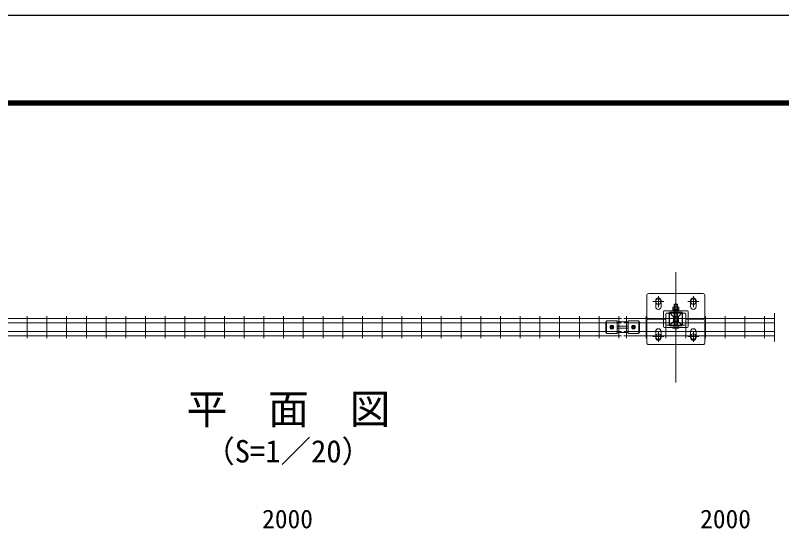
# Model space of a CAD drawing. Units: millimetres, scale not verified. Extents: x -4200 to 4200, y -2970 to 2970.
# Drawn here: x -2701 to -728, y 1649 to 2970 of the extents above; entities that cross this region are included whole.
import ezdxf
from ezdxf.enums import TextEntityAlignment as Align

# ---------------------------------------------------------------- set-up
doc = ezdxf.new("R2010")
doc.units = ezdxf.units.MM
doc.header["$LTSCALE"] = 10
doc.linetypes.add('USER1', pattern=[50.8, 31.75, -6.35, 6.35, -6.35])
for name, color, linetype, lineweight in [('0-0_D-STR-DIM', 7, 'Continuous', 13), ('0-1_D-STR3', 3, 'Continuous', 13), ('0-2_D-BMK', 2, 'USER1', 13), ('0-3_D-STR1', 1, 'Continuous', 25), ('0-4_D-STR2', 7, 'Continuous', 13), ('0-D_D-TTL', 7, 'Continuous', 25)]:
    doc.layers.add(name, color=color, linetype=linetype, lineweight=lineweight)
doc.layers.add('0-8_D-TTL-TXT', color=7, linetype='Continuous')
doc.styles.add('ＭＳ ゴシック', font='')
doc.styles.get('ＭＳ ゴシック').set_extended_font_data('MS Gothic')

# ---------------------------------------------------------------- blocks, each defined once
blk = doc.blocks.new('ベースプレート部品\u3000平面図')
at = {"layer": '0-1_D-STR3'}
for p, q in [((-8038.24, 53409.09), (-8038.24, 52859.09)), ((-6588.24, 53459.09), (-7988.24, 53459.09)), ((-7808.25, 53124.09), (-7808.25, 53279.08)), ((-7668.25, 53124.09), (-7668.25, 53279.08)), ((-6908.25, 53124.09), (-6908.25, 53279.08)), ((-6768.25, 53124.09), (-6768.25, 53279.08)), ((-6538.24, 52859.09), (-6538.24, 53409.09)), ((-7603.25, 52809.09), (-7603.25, 52999.09)), ((-6993.25, 53019.09), (-7583.25, 53019.09)), ((-7543.25, 52809.09), (-7543.25, 52939.09)), ((-7053.25, 52959.09), (-7523.25, 52959.09)), ((-7033.25, 52809.09), (-7033.25, 52939.09)), ((-6973.25, 52999.09), (-6973.25, 52809.09)), ((-7988.24, 52809.09), (-7542.4, 52809.09)), ((-7032.4, 52809.09), (-6588.24, 52809.09))]:
    blk.add_line(p, q, dxfattribs=at)
for centre, radius, start, end in [((-7988.24, 53409.09), 50, 90, 180), ((-7738.25, 53279.08), 70, 0, 180), ((-6838.25, 53279.08), 70, 0, 180), ((-6588.24, 53409.09), 50, 0, 90), ((-7738.25, 53124.09), 70, 180, 0), ((-6838.25, 53124.09), 70, 180, 0), ((-7583.25, 52999.09), 20, 90, 180), ((-7523.25, 52939.09), 20, 90, 180), ((-7053.25, 52939.09), 20, 0, 90), ((-6993.25, 52999.09), 20, 0, 90), ((-7988.24, 52859.09), 50, 180, 270), ((-6588.24, 52859.09), 50, 270, 0)]:
    blk.add_arc(centre, radius, start, end, dxfattribs=at)
blk = doc.blocks.new('JIS 丸頭角根ボルト(1W.1SW.1N)')
at = {"layer": '0-1_D-STR3'}
for p, q in [((45838.3, 21671.2), (45838.3, 21851.2)), ((45838.3, 21817.7), (45872.3, 21817.7)), ((45838.3, 21704.7), (45872.3, 21704.7)), ((45872.3, 21817.7), (45878.3, 21807.3)), ((45872.3, 21704.7), (45878.3, 21715.1)), ((45878.3, 21715.1), (45878.3, 21807.3)), ((45878.3, 21801.2), (46430.3, 21801.3)), ((45878.3, 21801.2), (45900.3, 21793.2)), ((45878.3, 21721.2), (45900.3, 21729.2)), ((45878.3, 21721.2), (46430.3, 21721.3)), ((45900.3, 21721.2), (45900.3, 21801.2)), ((45900.3, 21793.2), (46438.3, 21793.3)), ((45900.3, 21729.2), (46438.3, 21729.3)), ((46288.3, 21841.2), (46288.3, 21681.2)), ((46304.3, 21841.2), (46288.3, 21841.2)), ((46304.3, 21836.2), (46304.3, 21686.2)), ((46304.3, 21836.2), (46362.3, 21836.2)), ((46304.3, 21798.7), (46362.3, 21798.7)), ((46304.3, 21723.7), (46362.3, 21723.7)), ((46369.3, 21819), (46369.3, 21703.5)), ((46430.3, 21721.3), (46430.3, 21801.3)), ((46430.3, 21801.3), (46438.3, 21793.3)), ((46430.3, 21721.3), (46438.3, 21729.3)), ((46438.3, 21729.3), (46438.3, 21793.3)), ((46304.3, 21686.2), (46362.3, 21686.2))]:
    blk.add_line(p, q, dxfattribs=at)
blk.add_lwpolyline([(46288.3, 21841.2), (46288.3, 21681.2), (46268.3, 21681.2), (46268.3, 21841.2)], close=True, dxfattribs=at)
blk.add_lwpolyline([(46304.3, 21841.2), (46304.3, 21681.2), (46288.3, 21681.2)], dxfattribs=at)
for centre, radius, start, end in [((45919.6, 21761.2), 121.2, 132.07502, 227.92498), ((45808.3, 21789.5), 70, 336.18668, 23.81332), ((45808.8, 21733), 69.5, 336.0128, 23.9872), ((46340.9, 21817.5), 28.5, 318.83491, 41.16509), ((46265.4, 21761.2), 104, 338.85295, 21.14705), ((46340.9, 21705), 28.5, 318.86505, 41.13495)]:
    blk.add_arc(centre, radius, start, end, dxfattribs=at)

msp = doc.modelspace()

# ---------------------------------------------------------------- linework, layer by layer
at = {"layer": '0-0_D-STR-DIM'}
msp.add_line((-745.73, 2203.08), (-745.73, 2130.88), dxfattribs=at)
at = {"layer": '0-1_D-STR3'}
for p, q in [((-1180.03, 2180.89), (-1180.03, 2153.89)), ((-1178.53, 2180.89), (-1180.03, 2180.89)), ((-1178.53, 2183.47), (-1151.53, 2183.47)), ((-1178.53, 2183.47), (-1178.53, 2151.31)), ((-1167.58, 2171.81), (-1170.12, 2167.39)), ((-1162.48, 2171.81), (-1167.58, 2171.81)), ((-1162.48, 2171.81), (-1159.93, 2167.39)), ((-1151.53, 2183.47), (-1151.53, 2151.31)), ((-1122.53, 2180.89), (-1151.53, 2180.89)), ((-1122.53, 2183.47), (-1122.53, 2151.31)), ((-1122.53, 2183.47), (-1095.53, 2183.47)), ((-1111.58, 2171.81), (-1114.12, 2167.39)), ((-1106.48, 2171.81), (-1111.58, 2171.81)), ((-1106.48, 2171.81), (-1103.93, 2167.39)), ((-1095.53, 2183.47), (-1095.53, 2151.31)), ((-1094.03, 2180.89), (-1095.53, 2180.89)), ((-1094.03, 2153.89), (-1094.03, 2180.89)), ((-1180.03, 2153.89), (-1178.53, 2153.89)), ((-1178.53, 2151.31), (-1151.53, 2151.31)), ((-1167.58, 2162.98), (-1170.12, 2167.39)), ((-1167.86, 2169.51), (-1166.44, 2168.1)), ((-1167.86, 2165.27), (-1166.44, 2166.69)), ((-1162.48, 2162.98), (-1167.58, 2162.98)), ((-1167.15, 2170.22), (-1165.73, 2168.81)), ((-1167.15, 2164.56), (-1165.73, 2165.98)), ((-1162.91, 2170.22), (-1164.32, 2168.81)), ((-1162.91, 2164.56), (-1164.32, 2165.98)), ((-1162.2, 2169.51), (-1163.61, 2168.1)), ((-1162.2, 2165.27), (-1163.61, 2166.69)), ((-1162.48, 2162.98), (-1159.93, 2167.39)), ((-1151.53, 2153.89), (-1122.53, 2153.89)), ((-1150.53, 2169.89), (-1123.53, 2169.89)), ((-1150.53, 2164.89), (-1123.53, 2164.89)), ((-1122.53, 2151.31), (-1095.53, 2151.31)), ((-1111.58, 2162.98), (-1114.12, 2167.39)), ((-1111.86, 2169.51), (-1110.44, 2168.1)), ((-1111.86, 2165.27), (-1110.44, 2166.69)), ((-1106.48, 2162.98), (-1111.58, 2162.98)), ((-1111.15, 2170.22), (-1109.73, 2168.81)), ((-1111.15, 2164.56), (-1109.73, 2165.98)), ((-1106.91, 2170.22), (-1108.32, 2168.81)), ((-1106.91, 2164.56), (-1108.32, 2165.98)), ((-1106.2, 2169.51), (-1107.61, 2168.1)), ((-1106.2, 2165.27), (-1107.61, 2166.69)), ((-1106.48, 2162.98), (-1103.93, 2167.39)), ((-1095.53, 2153.89), (-1094.03, 2153.89))]:
    msp.add_line(p, q, dxfattribs=at)
for centre, radius in [((-1045.07, 2233.29), 7), ((-955.07, 2233.29), 7), ((-1165.03, 2167.39), 4.41), ((-1109.03, 2167.39), 4.41), ((-1045.07, 2143.29), 7), ((-955.07, 2143.29), 7)]:
    msp.add_circle(centre, radius, dxfattribs=at)
for centre, radius, start, end in [((-1165.03, 2168.64), 3.75, 57.53826, 122.46174), ((-1109.03, 2168.64), 3.75, 57.53826, 122.46174), ((-1167.5, 2169.87), 0.5, 44.99953, 224.99952), ((-1167.5, 2164.92), 0.5, 135, 314.99998), ((-1165.03, 2166.14), 3.75, 237.53826, 302.46174), ((-1167.15, 2167.39), 1, 314.99999, 45), ((-1165.03, 2169.51), 1, 225.00001, 314.99999), ((-1165.03, 2165.27), 1, 45, 135), ((-1162.91, 2167.39), 1, 135, 225.00001), ((-1162.55, 2169.87), 0.5, 315, 135), ((-1162.55, 2164.92), 0.5, 225.00001, 44.99999), ((-1150.53, 2167.39), 2.5, 90, 113.57818), ((-1150.53, 2167.39), 2.5, 246.42182, 270), ((-1123.53, 2167.39), 2.5, 66.42182, 90), ((-1123.53, 2167.39), 2.5, 270, 293.57818), ((-1111.5, 2169.87), 0.5, 44.99953, 224.99952), ((-1111.5, 2164.92), 0.5, 135, 314.99998), ((-1109.03, 2166.14), 3.75, 237.53826, 302.46174), ((-1111.15, 2167.39), 1, 314.99999, 45), ((-1109.03, 2169.51), 1, 225.00001, 314.99999), ((-1109.03, 2165.27), 1, 45, 135), ((-1106.91, 2167.39), 1, 135, 225.00001), ((-1106.55, 2169.87), 0.5, 315, 135), ((-1106.55, 2164.92), 0.5, 225.00001, 44.99999)]:
    msp.add_arc(centre, radius, start, end, dxfattribs=at)
at = {"layer": '0-2_D-BMK'}
for p, q in [((-1000.07, 2308.89), (-1000.07, 2025.19)), ((-1059.07, 2233.29), (-1031.07, 2233.29)), ((-1045.07, 2247.29), (-1045.07, 2219.29)), ((-969.07, 2233.29), (-941.07, 2233.29)), ((-955.07, 2247.29), (-955.07, 2219.29)), ((-1045.07, 2129.29), (-1045.07, 2157.29)), ((-955.07, 2129.29), (-955.07, 2157.29)), ((-1059.07, 2143.29), (-1031.07, 2143.29)), ((-969.07, 2143.29), (-941.07, 2143.29))]:
    msp.add_line(p, q, dxfattribs=at)
at = {"layer": '0-3_D-STR1'}
for p, q in [((-983.57, 2204.79), (-1016.57, 2204.79)), ((-1016.57, 2171.79), (-1016.57, 2204.79)), ((-1006.07, 2194.29), (-1016.57, 2204.79)), ((-994.07, 2194.29), (-1006.07, 2194.29)), ((-1006.07, 2194.29), (-1006.07, 2182.29)), ((-994.07, 2194.29), (-983.57, 2204.79)), ((-994.07, 2194.29), (-994.07, 2182.29)), ((-983.57, 2204.79), (-983.57, 2171.79)), ((-1006.07, 2182.29), (-1016.57, 2171.79)), ((-1016.57, 2171.79), (-983.57, 2171.79)), ((-994.07, 2182.29), (-1006.07, 2182.29)), ((-983.57, 2171.79), (-994.07, 2182.29))]:
    msp.add_line(p, q, dxfattribs=at)
at = {"layer": '0-4_D-STR2'}
for p, q in [((-2670.13, 2195.39), (-2670.13, 2139.39)), ((-2619.36, 2195.39), (-2619.36, 2139.39)), ((-2568.59, 2195.39), (-2568.59, 2139.39)), ((-2517.82, 2195.39), (-2517.82, 2139.39)), ((-2467.05, 2195.39), (-2467.05, 2139.39)), ((-2416.28, 2195.39), (-2416.28, 2139.39)), ((-2365.51, 2195.39), (-2365.51, 2139.39)), ((-2314.74, 2195.39), (-2314.74, 2139.39)), ((-2263.98, 2195.39), (-2263.98, 2139.39)), ((-2213.21, 2195.39), (-2213.21, 2139.39)), ((-2162.44, 2195.39), (-2162.44, 2139.39)), ((-2111.67, 2195.39), (-2111.67, 2139.39)), ((-2060.9, 2195.39), (-2060.9, 2139.39)), ((-2010.13, 2195.39), (-2010.13, 2139.39)), ((-1959.36, 2195.39), (-1959.36, 2139.39)), ((-1908.59, 2195.39), (-1908.59, 2139.39)), ((-1857.82, 2195.39), (-1857.82, 2139.39)), ((-1807.05, 2195.39), (-1807.05, 2139.39)), ((-1756.28, 2195.39), (-1756.28, 2139.39)), ((-1705.51, 2195.39), (-1705.51, 2139.39)), ((-1654.74, 2195.39), (-1654.74, 2139.39)), ((-1603.98, 2195.39), (-1603.98, 2139.39)), ((-1553.21, 2195.39), (-1553.21, 2139.39)), ((-1502.44, 2195.39), (-1502.44, 2139.39)), ((-1451.67, 2195.39), (-1451.67, 2139.39)), ((-1400.9, 2195.39), (-1400.9, 2139.39)), ((-1350.13, 2195.39), (-1350.13, 2139.39)), ((-1299.36, 2195.39), (-1299.36, 2139.39)), ((-1248.59, 2195.39), (-1248.59, 2139.39)), ((-1197.82, 2195.39), (-1197.82, 2139.39)), ((-1147, 2195.39), (-1147, 2139.39)), ((-1127.05, 2195.39), (-1127.05, 2139.39)), ((-1076.28, 2195.39), (-1076.28, 2139.39)), ((-1025.51, 2195.39), (-1025.51, 2139.39)), ((-974.74, 2195.39), (-974.74, 2139.39)), ((-923.98, 2195.39), (-923.98, 2139.39)), ((-873.21, 2195.39), (-873.21, 2139.39)), ((-822.44, 2195.39), (-822.44, 2139.39)), ((-771.67, 2195.39), (-771.67, 2139.39)), ((-3134.03, 2189.99), (-1140.03, 2189.99)), ((-3095.53, 2178.69), (-1140.03, 2178.69)), ((-1151.53, 2178.69), (-1140.03, 2178.69)), ((-1134.03, 2189.99), (-745.73, 2189.99)), ((-1134.03, 2178.69), (-745.73, 2178.69)), ((-1134.03, 2178.69), (-1122.53, 2178.69)), ((-3095.53, 2156.09), (-1140.03, 2156.09)), ((-1151.53, 2156.09), (-1140.03, 2156.09)), ((-1134.03, 2156.09), (-745.73, 2156.09)), ((-1134.03, 2156.09), (-1122.53, 2156.09)), ((-3134.03, 2144.79), (-1140.03, 2144.79)), ((-1134.03, 2144.79), (-745.73, 2144.79))]:
    msp.add_line(p, q, dxfattribs=at)
at = {"layer": '0-D_D-TTL', "color": 2}
msp.add_lwpolyline([(-4199.62, 2970), (4200.38, 2970), (4200.38, -2970), (-4199.62, -2970)], close=True, dxfattribs=at)
at = {"layer": '0-D_D-TTL'}
for points in [[(-3929.62, 2750), (3930.38, 2750), (3930.38, -2750), (-3929.62, -2750)], [(-3927.12, 2747.5), (3927.88, 2747.5), (3927.88, -2747.5), (-3927.12, -2747.5)], [(-3924.62, 2745), (3925.38, 2745), (3925.38, -2745), (-3924.62, -2745)], [(-3922.12, 2742.5), (3922.88, 2742.5), (3922.88, -2742.5), (-3922.12, -2742.5)], [(-3919.62, 2740), (3920.38, 2740), (3920.38, -2740), (-3919.62, -2740)]]:
    msp.add_lwpolyline(points, close=True, dxfattribs=at)

# ---------------------------------------------------------------- block references
at = {"layer": '0-0_D-STR-DIM', "xscale": 0.1, "yscale": 0.1, "rotation": 90}
msp.add_blockref('JIS 丸頭角根ボルト(1W.1SW.1N)', (1176.05, -2417.04), dxfattribs=at)
at = {"layer": '0-1_D-STR3', "xscale": 0.1, "yscale": 0.1}
msp.add_blockref('ベースプレート部品\u3000平面図', (-271.25, -3092.12), dxfattribs=at)
at = {"layer": '0-1_D-STR3', "xscale": -0.1, "yscale": 0.1, "rotation": 180}
msp.add_blockref('ベースプレート部品\u3000平面図', (-271.25, 7468.7), dxfattribs=at)

# ---------------------------------------------------------------- texts
at = {"layer": '0-0_D-STR-DIM', "style": 'ＭＳ ゴシック'}
for p in [(-2065.32, 1635.38), (-937.59, 1635.38)]:
    msp.add_text('2000', height=48.09, dxfattribs=at).set_placement(p, align=Align.BOTTOM_LEFT)
at = {"layer": '0-8_D-TTL-TXT', "style": 'ＭＳ ゴシック'}
for s, height, p in [('平\u3000面\u3000図', 76.98, (-2259.97, 1895.1)), ('（S=1／20）', 57.7, (-2214.49, 1801.9))]:
    msp.add_text(s, height=height, dxfattribs=at).set_placement(p, align=Align.BOTTOM_LEFT)

doc.saveas('drawing.dxf')
